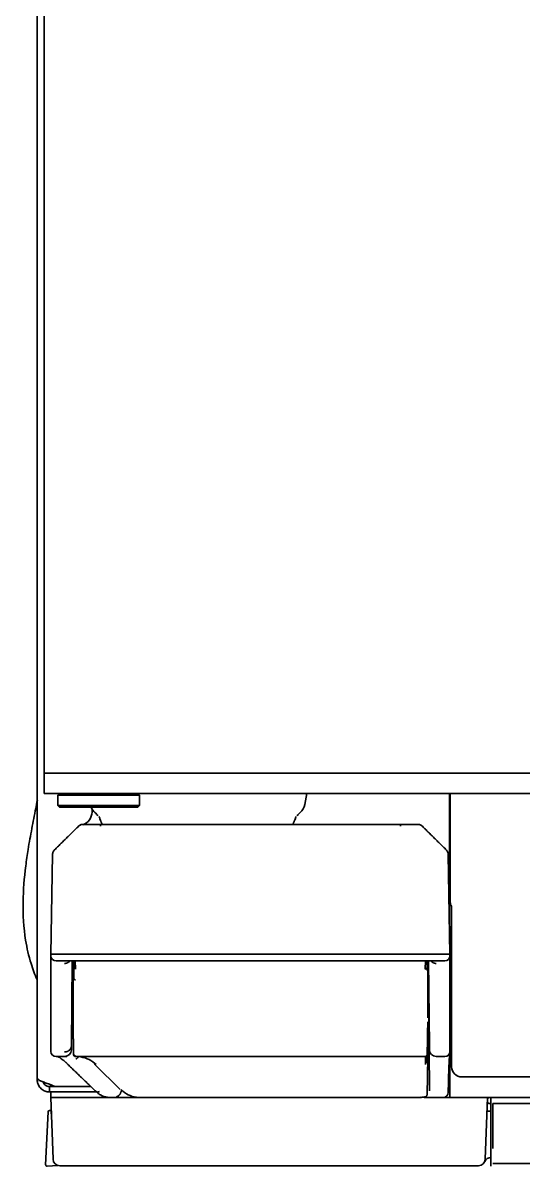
# Model space of a CAD drawing. Header units: inches. Extents: x 786 to 5593, y 691 to 5453.
# Drawn here: x 3393.6 to 3467, y 2755.1 to 2922.5 of the extents above; entities that cross this region are included whole.
import ezdxf

# ---------------------------------------------------------------- set-up
doc = ezdxf.new("R2010")
doc.units = ezdxf.units.IN
doc.layers.add('1', color=7, linetype='Continuous', true_color=0xffffff)
doc.layers.add('4', color=7, linetype='Continuous', true_color=0xffffff)

msp = doc.modelspace()

# ---------------------------------------------------------------- linework, layer by layer
at = {"layer": '1', "color": 7, "linetype": 'Continuous', "lineweight": 35}
for p, q in [((3396.74, 3926.16), (3396.74, 2812.66)), ((3395.74, 2768.01), (3395.74, 3542.87)), ((3396.74, 2812.66), (3398.74, 2812.66)), ((3396.74, 2809.66), (3396.74, 2812.66)), ((3398.74, 2812.66), (3396.74, 2812.66)), ((3398.74, 2812.66), (3577.91, 2812.66)), ((3577.91, 2812.66), (3398.74, 2812.66)), ((3396.74, 2809.66), (3398.74, 2809.66)), ((3398.74, 2809.66), (3577.91, 2809.66)), ((3398.99, 2809.66), (3398.74, 2809.41)), ((3398.74, 2809.41), (3410.74, 2809.41)), ((3398.74, 2809.41), (3398.74, 2807.91)), ((3410.74, 2809.41), (3410.49, 2809.66)), ((3410.74, 2807.91), (3410.74, 2809.41)), ((3434.96, 2808.07), (3435.24, 2809.66)), ((3456.2, 2788.23), (3456.2, 2809.66)), ((3398.74, 2807.91), (3398.99, 2807.66)), ((3410.74, 2807.91), (3398.74, 2807.91)), ((3410.49, 2807.66), (3398.99, 2807.66)), ((3403.77, 2806.97), (3403.78, 2807.38)), ((3410.49, 2807.66), (3410.74, 2807.91)), ((3405, 2805.16), (3448.96, 2805.16)), ((3397.74, 2786.16), (3397.99, 2800.75)), ((3455.99, 2800.75), (3456.24, 2786.16)), ((3456.24, 2788.36), (3456.24, 2790.16)), ((3456.24, 2790.16), (3456.49, 2790.16)), ((3456.24, 2786.16), (3456.24, 2788.36)), ((3397.74, 2785.89), (3397.74, 2786.16)), ((3397.74, 2786.16), (3404.74, 2786.16)), ((3397.75, 2785.82), (3397.74, 2785.89)), ((3397.74, 2784.99), (3397.74, 2773.33)), ((3404.74, 2785.16), (3398.49, 2785.16)), ((3400.75, 2772.72), (3400.86, 2785.16)), ((3400.99, 2776.86), (3400.99, 2785.16)), ((3401.11, 2782.55), (3401.06, 2785.16)), ((3401.1, 2784.13), (3401.08, 2785.16)), ((3401.32, 2785.16), (3401.35, 2783.93)), ((3449.24, 2786.16), (3404.74, 2786.16)), ((3449.24, 2785.16), (3404.74, 2785.16)), ((3456.24, 2786.16), (3449.24, 2786.16)), ((3455.49, 2785.16), (3449.24, 2785.16)), ((3452.63, 2783.93), (3452.66, 2785.16)), ((3452.9, 2785.16), (3452.88, 2784.13)), ((3452.99, 2776.92), (3452.99, 2785.16)), ((3453.23, 2772.72), (3453.12, 2785.16)), ((3456.24, 2785.89), (3456.23, 2785.82)), ((3456.24, 2786.16), (3456.24, 2785.89)), ((3456.24, 2784.99), (3456.24, 2785.42)), ((3456.24, 2773.33), (3456.24, 2784.99)), ((3453.23, 2766.58), (3453.09, 2782.06)), ((3401.07, 2771.4), (3400.99, 2776.16)), ((3452.91, 2771.4), (3452.99, 2776.07)), ((3452.99, 2771.44), (3452.99, 2775.73)), ((3397.74, 2771.9), (3397.74, 2772.16)), ((3397.74, 2771.89), (3397.74, 2771.9)), ((3400.75, 2772.72), (3400.75, 2772.15)), ((3452.91, 2771.4), (3452.91, 2771.4)), ((3452.98, 2771.02), (3452.99, 2771.44)), ((3453.23, 2772.15), (3453.23, 2772.72)), ((3453.23, 2771.95), (3453.23, 2772.15)), ((3456.2, 2766.76), (3456.2, 2771.7)), ((3456.24, 2771.9), (3456.24, 2772.16)), ((3456.24, 2771.9), (3456.24, 2771.89)), ((3456.24, 2766.96), (3456.24, 2771.78)), ((3399.75, 2771.16), (3398.49, 2771.16)), ((3400.07, 2771.16), (3399.75, 2771.16)), ((3399.93, 2770.28), (3399.95, 2770.27)), ((3399.96, 2770.26), (3400.11, 2770.12)), ((3452.65, 2771.16), (3401.32, 2771.16)), ((3404.19, 2769.98), (3407.89, 2766.32)), ((3452.88, 2765.58), (3452.98, 2771.02)), ((3455.49, 2771.16), (3454.23, 2771.16)), ((3456.11, 2770.03), (3456.14, 2770.77)), ((3456.14, 2770.77), (3456.14, 2770.79)), ((3395.74, 2768.01), (3395.74, 2767.76)), ((3397.54, 2767.1), (3397.87, 2766.95)), ((3397.87, 2766.76), (3397.54, 2766.76)), ((3397.74, 2766.96), (3397.74, 2767)), ((3397.74, 2766.76), (3397.74, 2766.96)), ((3397.87, 2766.76), (3398.71, 2766.76)), ((3398.71, 2766.76), (3403.6, 2766.76)), ((3398.71, 2766.76), (3403.59, 2766.76)), ((3403.35, 2766.76), (3403.35, 2766.76)), ((3453.23, 2766.15), (3453.23, 2766.58)), ((3456.03, 2766.76), (3456.2, 2766.76)), ((3456.04, 2766.76), (3456.04, 2765.96)), ((3456.24, 2767.16), (3456.2, 2767.16)), ((3456.24, 2765.16), (3456.24, 2766.96)), ((3397.87, 2765.96), (3397.54, 2765.96)), ((3397.74, 2765.16), (3397.74, 2765.96)), ((3397.74, 2765.16), (3401.74, 2765.16)), ((3398.06, 2756.12), (3397.74, 2765.16)), ((3397.74, 2765.16), (3401.74, 2765.16)), ((3398.71, 2765.96), (3397.87, 2765.96)), ((3398.71, 2765.96), (3404.48, 2765.96)), ((3401.74, 2765.16), (3406.5, 2765.16)), ((3406.5, 2765.16), (3401.74, 2765.16)), ((3407.92, 2765.16), (3406.5, 2765.16)), ((3408.5, 2765.16), (3407.92, 2765.16)), ((3411.33, 2765.16), (3408.5, 2765.16)), ((3410.23, 2765.18), (3410.26, 2765.18)), ((3410.44, 2765.18), (3410.44, 2765.17)), ((3410.44, 2765.17), (3451.88, 2765.17)), ((3451.96, 2765.16), (3411.33, 2765.16)), ((3451.88, 2765.17), (3451.88, 2765.18)), ((3454.23, 2765.16), (3452.48, 2765.16)), ((3455.24, 2765.16), (3454.23, 2765.16)), ((3455.24, 2765.16), (3460.74, 2765.16)), ((3456.24, 2765.16), (3455.24, 2765.16)), ((3455.99, 2766.02), (3455.99, 2765.89)), ((3456.24, 2765.96), (3455.99, 2765.96)), ((4195.24, 2765.16), (3456.24, 2765.16)), ((3461.74, 2765.16), (3461.42, 2756.12)), ((3461.74, 2764.91), (3461.74, 2764.51)), ((3462.24, 2765.16), (3462.24, 2763.26)), ((3397.34, 2763.06), (3396.97, 2755.31)), ((3397.59, 2763.26), (3397.53, 2763.25)), ((3397.84, 2762.4), (3397.8, 2763.07)), ((3461.67, 2763.16), (3462.24, 2763.16)), ((3461.89, 2764.26), (3462.24, 2764.26)), ((3462.24, 2763.26), (3462.24, 2763.26)), ((3462.24, 2763.26), (3462.24, 2763.25)), ((3462.24, 2763.06), (3462.24, 2763.25)), ((3462.24, 2763.06), (3462.24, 2755.31)), ((3462.54, 2764.26), (3462.54, 2763.26)), ((3462.54, 2764.26), (3464.54, 2764.26)), ((3462.54, 2763.26), (3462.54, 2757.66)), ((3464.54, 2764.26), (4189.24, 2764.26)), ((3397.82, 2762.8), (3397.82, 2762.76)), ((3397.18, 2755.1), (3398.74, 2755.21)), ((3401.74, 2755.16), (3399.05, 2755.16)), ((3460.42, 2755.16), (3401.74, 2755.16)), ((3462.24, 2755.1), (3462.24, 2755.31)), ((4189.24, 2755.46), (3462.54, 2755.46))]:
    msp.add_line(p, q, dxfattribs=at)
for centre, radius, start, end in [((3401.77, 2807), 2, 288.4743, 359), ((3405.49, 2808.42), 2, 202.3861, 229.6356), ((3402.9, 2805.37), 2, 30.9598, 49.6356), ((3435.58, 2805.37), 2, 130.3644, 149.0402), ((3432.99, 2808.42), 2, 310.3644, 350), ((3398.49, 2785.91), 0.75, 181, 270), ((3455.49, 2785.91), 0.75, 270, 359), ((3401.08, 2781.91), 0.25, 112.0436, 179.5), ((3452.9, 2781.91), 0.25, 0.5, 68.2781), ((3447.99, 2776.16), 5, 359, 1), ((3398.49, 2771.91), 0.75, 181, 270), ((3399.75, 2772.16), 1, 270, 359.5), ((3401.32, 2771.41), 0.25, 181, 270), ((3452.66, 2771.41), 0.25, 270, 359), ((3454.23, 2772.16), 1, 180.5, 270), ((3455.49, 2771.91), 0.75, 270, 359), ((3398.71, 2768.76), 2, 245, 270), ((3455.24, 2765.91), 0.75, 270, 359), ((3462.02, 2764.91), 0.283, 118.0725, 180), ((3397.54, 2763.05), 0.2, 94, 177.2492), ((3397.6, 2763.06), 0.2, 3.1709, 94), ((3400.02, 2762.96), 2.2, 179.0738, 184), ((3462.02, 2764.51), 0.283, 180, 241.9275), ((3462.26, 2755.36), 1, 90, 156.4218), ((3397.17, 2755.3), 0.2, 177.2492, 274), ((3399.05, 2756.16), 1, 182, 270), ((3460.42, 2756.16), 1, 270, 358)]:
    msp.add_arc(centre, radius, start, end, dxfattribs=at)
for centre, major_axis, ratio, start_param, end_param in [((3452.63, 2784.13), (-0.25, 0.004), 0.824364, 1.585185, 3.141593), ((3401.36, 2782.55), (0.25, 0), 0.766044, 3.164377, 4.712389), ((3401.32, 2771.41), (0, 0.25), 0.999996, 1.58825, 3.141593), ((3401.33, 2771.48), (0.249, -0.021), 0.989887, 3.245007, 4.796454), ((3452.84, 2767.15), (0.07, 4.25), 0.008725, 5.497939, 6.283338), ((3447.99, 2771.54), (0, 5.41), 0.924908, 4.692875, 4.731903), ((3456.18, 2768.14), (0.07, 3.75), 0.030238, 0.459599, 0.785927), ((3401.47, 2767.16), (-4.09, 0.99), 0.946888, 4.175849, 4.781407), ((3404.36, 2770.16), (-0.176, -0.178), 0.57499, 5.307142, 6.283197), ((3452.59, 2767.16), (0.07, 4), 0.00927, 5.497959, 6.283357), ((3410.62, 2769.15), (-0.63, 3.96), 0.922648, 2.211488, 2.873854), ((3404.89, 2766.57), (0.524, 0.537), 0.57245, 3.136615, 4.181562)]:
    msp.add_ellipse(centre, major_axis=major_axis, ratio=ratio, start_param=start_param, end_param=end_param, dxfattribs=at)
for points, knots in [([(3395.76, 2808.69), (3395.68, 2808.29), (3395.41, 2806.9), (3394.93, 2804.5), (3394.42, 2801.7), (3393.9, 2798.12), (3393.53, 2793.66), (3393.81, 2788.84), (3394.68, 2785.06), (3395.38, 2783.17), (3395.72, 2782.4)], [0, 0, 0, 0, 0.044703, 0.154231, 0.268231, 0.358584, 0.556364, 0.768307, 0.902886, 1, 1, 1, 1]), ([(3401.78, 2804.87), (3401.83, 2804.91), (3401.88, 2804.96), (3401.98, 2805.03), (3402.04, 2805.06), (3402.16, 2805.11), (3402.22, 2805.13), (3402.35, 2805.15), (3402.42, 2805.16), (3402.48, 2805.16)], [0, 0, 0, 0, 0.25, 0.25, 0.5, 0.5, 0.75, 0.75, 1, 1, 1, 1]), ([(3402.48, 2805.16), (3402.48, 2805.16), (3402.49, 2805.16), (3402.5, 2805.16), (3402.51, 2805.16), (3402.52, 2805.16), (3402.53, 2805.16), (3402.55, 2805.16), (3402.56, 2805.16), (3402.58, 2805.16), (3402.59, 2805.16), (3402.62, 2805.16), (3402.63, 2805.16), (3402.66, 2805.16), (3402.67, 2805.16), (3402.72, 2805.16), (3402.76, 2805.16), (3402.84, 2805.16), (3402.88, 2805.16), (3402.97, 2805.16), (3403.02, 2805.16), (3403.1, 2805.16), (3403.12, 2805.16), (3403.18, 2805.16), (3403.21, 2805.16), (3403.29, 2805.16), (3403.35, 2805.16), (3403.48, 2805.16), (3403.55, 2805.16), (3403.65, 2805.16), (3403.68, 2805.16), (3403.73, 2805.16), (3403.75, 2805.16), (3403.79, 2805.16), (3403.81, 2805.16), (3403.9, 2805.16), (3403.97, 2805.16), (3404.12, 2805.16), (3404.2, 2805.16), (3404.35, 2805.16), (3404.43, 2805.16), (3404.55, 2805.16), (3404.59, 2805.16), (3404.67, 2805.16), (3404.71, 2805.16), (3404.8, 2805.16), (3404.84, 2805.16), (3404.9, 2805.16), (3404.92, 2805.16), (3404.96, 2805.16), (3404.98, 2805.16), (3405, 2805.16)], [0, 0, 0, 0, 0.0625, 0.0625, 0.09375, 0.09375, 0.125, 0.125, 0.15625, 0.15625, 0.1875, 0.1875, 0.21875, 0.21875, 0.25, 0.25, 0.3125, 0.3125, 0.375, 0.375, 0.4375, 0.4375, 0.46875, 0.46875, 0.5, 0.5, 0.5625, 0.5625, 0.625, 0.625, 0.65625, 0.65625, 0.671875, 0.671875, 0.6875, 0.6875, 0.75, 0.75, 0.8125, 0.8125, 0.875, 0.875, 0.90625, 0.90625, 0.9375, 0.9375, 0.96875, 0.96875, 0.984375, 0.984375, 1, 1, 1, 1]), ([(3404.78, 2806.3), (3404.78, 2806.3), (3404.78, 2806.3), (3404.81, 2806.25), (3404.88, 2806.11), (3404.94, 2805.93), (3404.97, 2805.84)], [0, 0, 0, 0, 0.012015, 0.275621, 0.725992, 1, 1, 1, 1]), ([(3405, 2805.16), (3405, 2805.16), (3405, 2805.15), (3405, 2805.13), (3405, 2805.11), (3405, 2805.06), (3405, 2805.03), (3405, 2804.96), (3405, 2804.91), (3405, 2804.87)], [0, 0, 0, 0, 0.247768, 0.247768, 0.498512, 0.498512, 0.749256, 0.749256, 1, 1, 1, 1]), ([(3433.53, 2805.89), (3433.57, 2805.99), (3433.63, 2806.17), (3433.69, 2806.28), (3433.7, 2806.3), (3433.7, 2806.3)], [0, 0, 0, 0, 0.384262, 0.830147, 1, 1, 1, 1]), ([(3448.96, 2805.16), (3449.05, 2805.16), (3449.13, 2805.16), (3449.25, 2805.16), (3449.29, 2805.16), (3449.37, 2805.16), (3449.41, 2805.16), (3449.49, 2805.16), (3449.53, 2805.16), (3449.61, 2805.16), (3449.65, 2805.16), (3449.73, 2805.16), (3449.77, 2805.16), (3449.85, 2805.16), (3449.89, 2805.16), (3450, 2805.16), (3450.07, 2805.16), (3450.22, 2805.16), (3450.29, 2805.16), (3450.42, 2805.16), (3450.49, 2805.16), (3450.57, 2805.16), (3450.58, 2805.16), (3450.62, 2805.16), (3450.66, 2805.16), (3450.71, 2805.16), (3450.79, 2805.16), (3450.85, 2805.16), (3450.95, 2805.16), (3451, 2805.16), (3451.07, 2805.16), (3451.1, 2805.16), (3451.13, 2805.16), (3451.14, 2805.16), (3451.16, 2805.16), (3451.17, 2805.16), (3451.22, 2805.16), (3451.26, 2805.16), (3451.32, 2805.16), (3451.35, 2805.16), (3451.4, 2805.16), (3451.42, 2805.16), (3451.45, 2805.16), (3451.46, 2805.16), (3451.47, 2805.16), (3451.48, 2805.16), (3451.49, 2805.16), (3451.49, 2805.16), (3451.49, 2805.16), (3451.5, 2805.16), (3451.5, 2805.16), (3451.5, 2805.16), (3451.5, 2805.16)], [0, 0, 0, 0, 0.0625, 0.0625, 0.09375, 0.09375, 0.125, 0.125, 0.15625, 0.15625, 0.1875, 0.1875, 0.21875, 0.21875, 0.25, 0.25, 0.3125, 0.3125, 0.375, 0.375, 0.4375, 0.4375, 0.453125, 0.453125, 0.46875, 0.5, 0.5, 0.5625, 0.5625, 0.625, 0.625, 0.65625, 0.65625, 0.671875, 0.671875, 0.6875, 0.6875, 0.75, 0.75, 0.8125, 0.8125, 0.875, 0.875, 0.90625, 0.90625, 0.9375, 0.9375, 0.96875, 0.96875, 0.984375, 0.984375, 1, 1, 1, 1]), ([(3448.96, 2805.16), (3448.97, 2805.16), (3448.97, 2805.15), (3448.97, 2805.13), (3448.97, 2805.11), (3448.97, 2805.06), (3448.97, 2805.03), (3448.98, 2804.96), (3448.98, 2804.91), (3448.98, 2804.87)], [0, 0, 0, 0, 0.25, 0.25, 0.5, 0.5, 0.75, 0.75, 1, 1, 1, 1]), ([(3452.2, 2804.87), (3452.15, 2804.91), (3452.1, 2804.96), (3452, 2805.03), (3451.94, 2805.06), (3451.82, 2805.11), (3451.76, 2805.13), (3451.63, 2805.15), (3451.56, 2805.16), (3451.5, 2805.16)], [0, 0, 0, 0, 0.25, 0.25, 0.5, 0.5, 0.75, 0.75, 1, 1, 1, 1]), ([(3398.29, 2801.44), (3398.25, 2801.4), (3398.21, 2801.35), (3398.13, 2801.24), (3398.1, 2801.18), (3398.05, 2801.07), (3398.03, 2801), (3398, 2800.88), (3398, 2800.81), (3397.99, 2800.75)], [0, 0, 0, 0, 0.25, 0.25, 0.5, 0.5, 0.75, 0.75, 1, 1, 1, 1]), ([(3455.69, 2801.44), (3455.73, 2801.4), (3455.77, 2801.35), (3455.85, 2801.24), (3455.88, 2801.18), (3455.93, 2801.07), (3455.95, 2801), (3455.98, 2800.88), (3455.98, 2800.81), (3455.99, 2800.75)], [0, 0, 0, 0, 0.25, 0.25, 0.5, 0.5, 0.75, 0.75, 1, 1, 1, 1]), ([(3397.75, 2784.58), (3397.75, 2784.58), (3397.75, 2784.59), (3397.75, 2784.6), (3397.75, 2784.61), (3397.75, 2784.65), (3397.75, 2784.72), (3397.75, 2784.85), (3397.75, 2785.03), (3397.75, 2785.15), (3397.75, 2785.24), (3397.75, 2785.27), (3397.75, 2785.33), (3397.75, 2785.35), (3397.75, 2785.43), (3397.75, 2785.48), (3397.75, 2785.55), (3397.75, 2785.57), (3397.75, 2785.61), (3397.75, 2785.63), (3397.75, 2785.68), (3397.75, 2785.71), (3397.75, 2785.76), (3397.75, 2785.78), (3397.75, 2785.8), (3397.75, 2785.81), (3397.75, 2785.81), (3397.75, 2785.81), (3397.75, 2785.81), (3397.75, 2785.82)], [0, 0, 0, 0, 0.007812, 0.007812, 0.015625, 0.03125, 0.0625, 0.125, 0.25, 0.375, 0.375, 0.4375, 0.4375, 0.5, 0.5, 0.625, 0.625, 0.6875, 0.6875, 0.75, 0.75, 0.875, 0.875, 0.9375, 0.96875, 0.984375, 0.992188, 0.992188, 1, 1, 1, 1]), ([(3400.53, 2785.15), (3400.53, 2785.15), (3400.52, 2785.14), (3400.49, 2785.11), (3400.47, 2785.09), (3400.4, 2785.02), (3400.35, 2784.98), (3400.28, 2784.94), (3400.27, 2784.93), (3400.24, 2784.92), (3400.2, 2784.89), (3400.13, 2784.86), (3400.07, 2784.84), (3400.02, 2784.83), (3400, 2784.82), (3399.97, 2784.82), (3399.96, 2784.81), (3399.91, 2784.8), (3399.87, 2784.8), (3399.83, 2784.79), (3399.83, 2784.79), (3399.81, 2784.79), (3399.81, 2784.79), (3399.8, 2784.79), (3399.78, 2784.79), (3399.76, 2784.79), (3399.74, 2784.79)], [0, 0, 0, 0, 0.031295, 0.031295, 0.138929, 0.138929, 0.354196, 0.354196, 0.408013, 0.408013, 0.46183, 0.569464, 0.677098, 0.677098, 0.730915, 0.730915, 0.784732, 0.784732, 0.892366, 0.892366, 0.919275, 0.919275, 0.932729, 0.932729, 0.946183, 1, 1, 1, 1]), ([(3453.45, 2785.15), (3453.45, 2785.15), (3453.46, 2785.14), (3453.49, 2785.11), (3453.51, 2785.09), (3453.58, 2785.02), (3453.63, 2784.98), (3453.7, 2784.94), (3453.71, 2784.93), (3453.74, 2784.92), (3453.78, 2784.89), (3453.85, 2784.86), (3453.91, 2784.84), (3453.96, 2784.83), (3453.98, 2784.82), (3454.01, 2784.82), (3454.02, 2784.81), (3454.07, 2784.8), (3454.1, 2784.8), (3454.15, 2784.79), (3454.15, 2784.79), (3454.17, 2784.79), (3454.17, 2784.79), (3454.18, 2784.79), (3454.2, 2784.79), (3454.22, 2784.79), (3454.23, 2784.79)], [0, 0, 0, 0, 0.031295, 0.031295, 0.138929, 0.138929, 0.354196, 0.354196, 0.408013, 0.408013, 0.46183, 0.569464, 0.677098, 0.677098, 0.730915, 0.730915, 0.784732, 0.784732, 0.892366, 0.892366, 0.919275, 0.919275, 0.932729, 0.932729, 0.946183, 1, 1, 1, 1]), ([(3456.23, 2785.82), (3456.23, 2785.81), (3456.23, 2785.81), (3456.23, 2785.81), (3456.23, 2785.81), (3456.23, 2785.8), (3456.23, 2785.78), (3456.23, 2785.73), (3456.23, 2785.65), (3456.23, 2785.57), (3456.23, 2785.5), (3456.23, 2785.48), (3456.23, 2785.43), (3456.23, 2785.41), (3456.23, 2785.33), (3456.23, 2785.27), (3456.23, 2785.18), (3456.23, 2785.15), (3456.23, 2785.09), (3456.23, 2785.06), (3456.23, 2784.96), (3456.23, 2784.89), (3456.23, 2784.78), (3456.23, 2784.72), (3456.23, 2784.65), (3456.23, 2784.61), (3456.23, 2784.6), (3456.23, 2784.59), (3456.23, 2784.58), (3456.23, 2784.58)], [0, 0, 0, 0, 0.007812, 0.007812, 0.015625, 0.03125, 0.0625, 0.125, 0.25, 0.375, 0.375, 0.4375, 0.4375, 0.5, 0.5, 0.625, 0.625, 0.6875, 0.6875, 0.75, 0.75, 0.875, 0.875, 0.9375, 0.96875, 0.984375, 0.992187, 0.992187, 1, 1, 1, 1]), ([(3401.1, 2783.73), (3401.1, 2783.8), (3401.1, 2783.86), (3401.1, 2783.99), (3401.1, 2784.06), (3401.1, 2784.13)], [0, 0, 0, 0, 0.470628, 0.470628, 1, 1, 1, 1]), ([(3452.88, 2784.13), (3452.88, 2784.06), (3452.88, 2783.99), (3452.88, 2783.86), (3452.88, 2783.8), (3452.88, 2783.73)], [0, 0, 0, 0, 0.533582, 0.533582, 1, 1, 1, 1]), ([(3456.24, 2780.16), (3456.24, 2780.16), (3456.24, 2779.93), (3456.24, 2779.05), (3456.24, 2778.42), (3456.24, 2777.66)], [0, 0, 0, 0, 0.5, 0.5, 1, 1, 1, 1]), ([(3400.99, 2776.16), (3400.99, 2776.16), (3400.99, 2776.16), (3400.99, 2776.16), (3400.99, 2776.16), (3400.99, 2776.16), (3400.99, 2776.16), (3400.99, 2776.16), (3400.99, 2776.17), (3400.99, 2776.17), (3400.99, 2776.18), (3400.99, 2776.18), (3400.99, 2776.19), (3400.99, 2776.21), (3400.99, 2776.23), (3400.99, 2776.26), (3400.99, 2776.3), (3400.99, 2776.34), (3400.99, 2776.38), (3400.99, 2776.43), (3400.99, 2776.49), (3400.99, 2776.55), (3400.99, 2776.61), (3400.99, 2776.67), (3400.99, 2776.72), (3400.99, 2776.76), (3400.99, 2776.8), (3400.99, 2776.83), (3400.99, 2776.85), (3400.99, 2776.86)], [0, 0, 0, 0, 0.009468, 0.02357, 0.039188, 0.056319, 0.074962, 0.095114, 0.116776, 0.139945, 0.16462, 0.1908, 0.218484, 0.247672, 0.320258, 0.386234, 0.445625, 0.498443, 0.555274, 0.616003, 0.680643, 0.749215, 0.802895, 0.850639, 0.892439, 0.928287, 0.95817, 0.982078, 1, 1, 1, 1]), ([(3401.07, 2771.4), (3401.06, 2772.02), (3401.05, 2772.64), (3401.02, 2774.21), (3401.01, 2775.16), (3400.99, 2776.11)], [0, 0, 0, 0, 0.394726, 0.394726, 1, 1, 1, 1]), ([(3456.24, 2774.66), (3456.24, 2773.9), (3456.24, 2773.27), (3456.24, 2772.39), (3456.24, 2772.16), (3456.24, 2772.16)], [0, 0, 0, 0, 0.500085, 0.500085, 1, 1, 1, 1]), ([(3400.75, 2772.71), (3400.75, 2772.65), (3400.75, 2772.59), (3400.73, 2772.51), (3400.72, 2772.48), (3400.7, 2772.42), (3400.69, 2772.4), (3400.65, 2772.31), (3400.62, 2772.26), (3400.57, 2772.2), (3400.56, 2772.19), (3400.54, 2772.17), (3400.53, 2772.16), (3400.5, 2772.12), (3400.48, 2772.1), (3400.41, 2772.04), (3400.36, 2772), (3400.29, 2771.96), (3400.28, 2771.95), (3400.25, 2771.94), (3400.21, 2771.91), (3400.13, 2771.88), (3400.07, 2771.86), (3400.03, 2771.85), (3400.01, 2771.85), (3399.98, 2771.84), (3399.96, 2771.84), (3399.92, 2771.83), (3399.88, 2771.82), (3399.85, 2771.82), (3399.84, 2771.82), (3399.83, 2771.82), (3399.83, 2771.82), (3399.82, 2771.82), (3399.79, 2771.82), (3399.77, 2771.82), (3399.75, 2771.82)], [0, 0, 0, 0, 0.125, 0.125, 0.1875, 0.1875, 0.25, 0.25, 0.375, 0.375, 0.40625, 0.40625, 0.4375, 0.4375, 0.5, 0.5, 0.625, 0.625, 0.65625, 0.65625, 0.6875, 0.75, 0.8125, 0.8125, 0.84375, 0.84375, 0.875, 0.875, 0.9375, 0.9375, 0.945312, 0.945312, 0.953125, 0.953125, 0.96875, 1, 1, 1, 1]), ([(3398.73, 2771.16), (3398.73, 2771.16), (3398.73, 2771.16), (3398.81, 2771.13), (3399.07, 2770.98), (3399.47, 2770.69), (3399.79, 2770.41), (3399.94, 2770.27)], [0, 0, 0, 0, 0.029459, 0.180887, 0.408653, 0.748823, 1, 1, 1, 1]), ([(3401.38, 2770.78), (3401.4, 2770.78), (3401.42, 2770.79), (3401.44, 2770.81), (3401.45, 2770.81), (3401.46, 2770.81), (3401.47, 2770.82), (3401.48, 2770.83), (3401.51, 2770.85), (3401.53, 2770.86), (3401.57, 2770.88), (3401.59, 2770.9), (3401.64, 2770.94), (3401.68, 2770.97), (3401.73, 2771.02), (3401.74, 2771.04), (3401.78, 2771.08), (3401.79, 2771.09), (3401.81, 2771.12), (3401.81, 2771.12), (3401.82, 2771.12)], [0, 0, 0, 0, 0.12241, 0.12241, 0.153013, 0.153013, 0.183615, 0.244821, 0.244821, 0.367231, 0.367231, 0.489641, 0.489641, 0.734462, 0.734462, 0.856872, 0.856872, 0.979282, 0.979282, 1, 1, 1, 1]), ([(3456.11, 2770.06), (3456.1, 2769.91), (3456.09, 2769.76), (3456.08, 2769.47), (3456.08, 2769.32), (3456.06, 2768.89), (3456.05, 2768.59), (3456.04, 2768.01), (3456.03, 2767.72), (3456.02, 2767.14), (3456.01, 2766.84), (3456, 2766.55)], [0, 0, 0, 0, 0.125, 0.125, 0.25, 0.25, 0.5, 0.5, 0.75, 0.75, 1, 1, 1, 1]), ([(3395.74, 2768.01), (3395.74, 2768.01), (3395.74, 2768.01), (3395.74, 2768), (3395.74, 2767.99), (3395.75, 2767.99), (3395.75, 2767.98)], [0, 0, 0, 0, 0.253656, 0.505818, 0.755049, 1, 1, 1, 1]), ([(3395.75, 2767.98), (3395.76, 2767.95), (3395.77, 2767.91), (3395.83, 2767.84), (3395.87, 2767.8), (3395.97, 2767.72), (3396.03, 2767.69), (3396.16, 2767.61), (3396.24, 2767.58), (3396.4, 2767.5), (3396.49, 2767.47), (3396.68, 2767.39), (3396.78, 2767.36), (3396.99, 2767.28), (3397.1, 2767.25), (3397.32, 2767.17), (3397.43, 2767.13), (3397.54, 2767.1)], [0, 0, 0, 0, 0.125, 0.125, 0.25, 0.25, 0.375, 0.375, 0.5, 0.5, 0.625, 0.625, 0.75, 0.75, 0.875, 0.875, 1, 1, 1, 1]), ([(3395.75, 2767.61), (3395.75, 2767.62), (3395.74, 2767.64), (3395.74, 2767.68), (3395.74, 2767.72), (3395.74, 2767.74), (3395.74, 2767.76)], [0, 0, 0, 0, 0.244951, 0.494182, 0.746344, 1, 1, 1, 1]), ([(3397.54, 2765.96), (3397.43, 2765.96), (3397.32, 2765.97), (3397.1, 2766.01), (3396.99, 2766.04), (3396.78, 2766.12), (3396.68, 2766.17), (3396.49, 2766.29), (3396.4, 2766.36), (3396.24, 2766.51), (3396.16, 2766.59), (3396.03, 2766.77), (3395.97, 2766.87), (3395.87, 2767.07), (3395.83, 2767.17), (3395.77, 2767.39), (3395.76, 2767.5), (3395.75, 2767.61)], [0, 0, 0, 0, 0.125, 0.125, 0.25, 0.25, 0.375, 0.375, 0.5, 0.5, 0.625, 0.625, 0.75, 0.75, 0.875, 0.875, 1, 1, 1, 1]), ([(3397.54, 2766.76), (3397.42, 2766.76), (3397.29, 2766.78), (3397.06, 2766.87), (3396.95, 2766.94), (3396.77, 2767.1), (3396.7, 2767.21), (3396.62, 2767.35), (3396.61, 2767.39), (3396.6, 2767.42)], [0, 0, 0, 0, 0.302566, 0.302566, 0.605132, 0.605132, 0.907698, 0.907698, 1, 1, 1, 1]), ([(3456, 2766.55), (3456, 2766.49), (3456, 2766.44), (3456, 2766.33), (3456, 2766.28), (3456, 2766.19), (3456, 2766.15), (3455.99, 2766.1), (3455.99, 2766.07), (3455.99, 2766.04), (3455.99, 2766.03), (3455.99, 2766.02), (3455.99, 2766.02), (3455.99, 2766.02), (3455.99, 2766.02), (3455.99, 2766.02)], [0, 0, 0, 0, 0.25, 0.25, 0.5, 0.5, 0.75, 0.75, 0.875, 0.9375, 0.96875, 0.984375, 0.992188, 0.992188, 1, 1, 1, 1]), ([(3404.57, 2765.84), (3404.71, 2765.73), (3405.17, 2765.41), (3405.84, 2765.19), (3406.35, 2765.16), (3406.5, 2765.16)], [0, 0, 0, 0, 0.241934, 0.785475, 1, 1, 1, 1]), ([(3407.38, 2765.27), (3407.4, 2765.27), (3407.42, 2765.28), (3407.45, 2765.29), (3407.46, 2765.29), (3407.47, 2765.3), (3407.48, 2765.3), (3407.5, 2765.31), (3407.55, 2765.33), (3407.59, 2765.36), (3407.64, 2765.39), (3407.65, 2765.4), (3407.66, 2765.42), (3407.67, 2765.42), (3407.7, 2765.45), (3407.72, 2765.47), (3407.77, 2765.52), (3407.81, 2765.56), (3407.85, 2765.61), (3407.86, 2765.63), (3407.87, 2765.65), (3407.88, 2765.66), (3407.9, 2765.69), (3407.91, 2765.72), (3407.95, 2765.79), (3407.98, 2765.84), (3408.01, 2765.92), (3408.02, 2765.95), (3408.04, 2766), (3408.05, 2766.03), (3408.07, 2766.11), (3408.08, 2766.16), (3408.09, 2766.22)], [0, 0, 0, 0, 0.0625, 0.0625, 0.078125, 0.078125, 0.09375, 0.125, 0.125, 0.25, 0.25, 0.28125, 0.28125, 0.3125, 0.3125, 0.375, 0.375, 0.5, 0.5, 0.53125, 0.53125, 0.5625, 0.5625, 0.625, 0.625, 0.75, 0.75, 0.8125, 0.8125, 0.875, 0.875, 1, 1, 1, 1]), ([(3410.23, 2765.18), (3410.24, 2765.18), (3410.29, 2765.18), (3410.37, 2765.17), (3410.42, 2765.17), (3410.44, 2765.17)], [0, 0, 0, 0, 0.254138, 0.78156, 1, 1, 1, 1]), ([(3451.9, 2765.18), (3451.94, 2765.17), (3452.08, 2765.17), (3452.33, 2765.19), (3452.56, 2765.22), (3452.73, 2765.29), (3452.84, 2765.4), (3452.89, 2765.52), (3452.88, 2765.57), (3452.88, 2765.58)], [0, 0, 0, 0, 0.082776, 0.298336, 0.539932, 0.714037, 0.8528, 0.977999, 1, 1, 1, 1])]:
    msp.add_open_spline(points, degree=3, knots=knots, dxfattribs=at)
for points, degree in [([(3401.78, 2804.87), (3398.29, 2801.44)], 1), ([(3404.96, 2805.89), (3405.08, 2805.53), (3405.25, 2805.17)], 2), ([(3433.22, 2805.16), (3433.42, 2805.59), (3433.57, 2806.02)], 2), ([(3452.2, 2804.87), (3455.69, 2801.44)], 1), ([(3397.74, 2786.16), (3397.74, 2786.16), (3397.74, 2785.74), (3397.74, 2784.99)], 3), ([(3456.24, 2784.99), (3456.24, 2785.74), (3456.24, 2786.16), (3456.24, 2786.16)], 3), ([(3452.99, 2776.81), (3452.99, 2776.96)], 1), ([(3400.99, 2776.2), (3401.03, 2773.8), (3401.07, 2771.4)], 2), ([(3400.99, 2776.12), (3400.99, 2776.11), (3400.99, 2776.11), (3400.99, 2776.11)], 3), ([(3452.91, 2771.4), (3452.95, 2773.77), (3452.99, 2776.15)], 2), ([(3452.99, 2775.82), (3452.99, 2775.87)], 1), ([(3397.74, 2773.33), (3397.74, 2772.58), (3397.74, 2772.16), (3397.74, 2772.16)], 3), ([(3456.24, 2772.16), (3456.24, 2772.16), (3456.24, 2772.57), (3456.24, 2773.33)], 3), ([(3400.75, 2772.71), (3400.75, 2772.71), (3400.75, 2772.71), (3400.75, 2772.72)], 3), ([(3453.23, 2772.72), (3453.23, 2772.71), (3453.23, 2772.71), (3453.23, 2772.71)], 3), ([(3453.23, 2771.95), (3453.23, 2771.95), (3453.23, 2771.95), (3453.23, 2771.95)], 3), ([(3399.93, 2770.28), (3399.95, 2770.27), (3399.96, 2770.26)], 2), ([(3400.09, 2770.12), (3404.36, 2766.02)], 1), ([(3397.54, 2766.76), (3397.54, 2765.96)], 1), ([(3453.23, 2766.58), (3453.23, 2766.58), (3453.23, 2766.58), (3453.23, 2766.58)], 3), ([(3404.38, 2766.06), (3404.66, 2765.78)], 1)]:
    msp.add_open_spline(points, degree=degree, dxfattribs=at)
at = {"layer": '4', "color": 7, "linetype": 'Continuous', "lineweight": 35}
for p, q in [((3456.28, 2795.3), (3456.28, 2809.66)), ((3456.47, 2793.17), (3456.35, 2793.3)), ((3456.49, 2792.67), (3456.49, 2769.66)), ((3457.99, 2768.16), (4193.77, 2768.16))]:
    msp.add_line(p, q, dxfattribs=at)
for centre, major_axis, ratio, start_param, end_param in [((3456.35, 2795.3), (0, 2), 0.034921, 1.570796, 3.106686), ((3456.47, 2792.67), (0, 0.5), 0.034921, 4.712389, 6.248279), ((3457.99, 2769.66), (-1.06, -1.06), 0.998783, 5.498396, 7.067974)]:
    msp.add_ellipse(centre, major_axis=major_axis, ratio=ratio, start_param=start_param, end_param=end_param, dxfattribs=at)

doc.saveas('drawing.dxf')
